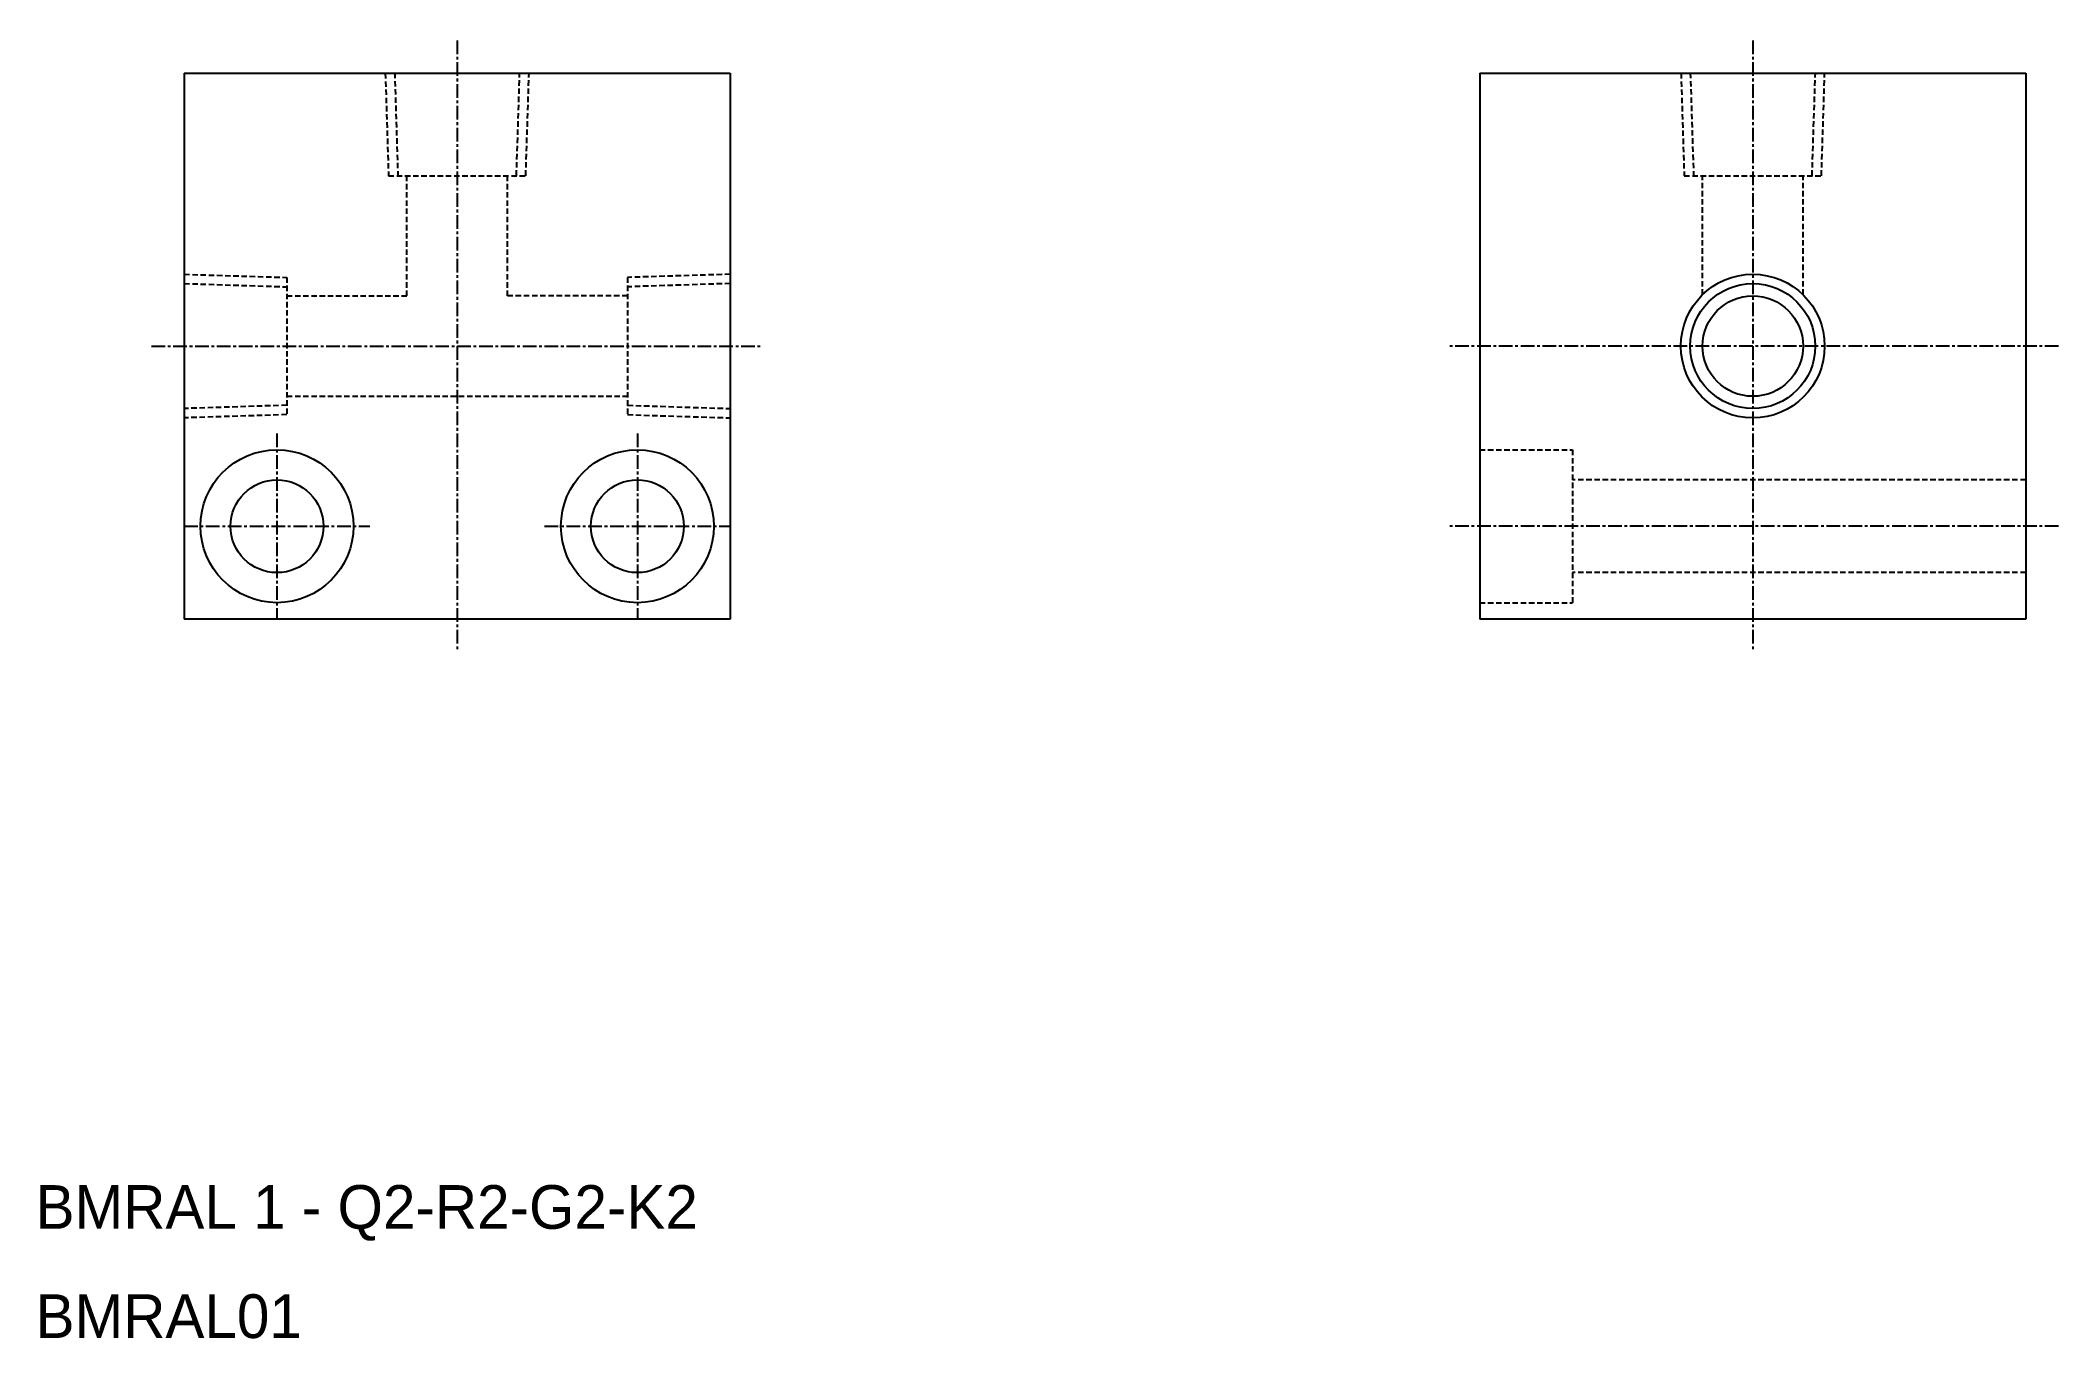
# Model space of a CAD drawing. Extents: x 1518 to 1703, y 380 to 499.
import ezdxf

# ---------------------------------------------------------------- set-up
doc = ezdxf.new("R2010")
doc.units = 0
doc.linetypes.add('CENTER', pattern=[2, 1.25, -0.25, 0.25, -0.25])
doc.linetypes.add('DASHED', pattern=[0.75, 0.5, -0.25])
doc.layers.get('0').update_dxf_attribs({"linetype": 'CONTINUOUS'})
doc.layers.add('CENTER', color=1, linetype='CENTER')

msp = doc.modelspace()

# ---------------------------------------------------------------- linework, layer by layer
at = {"color": 7, "linetype": 'CONTINUOUS'}
for p, q in [((1531.65, 495.63), (1581.65, 495.63)), ((1531.65, 495.63), (1531.65, 445.63)), ((1581.65, 495.63), (1581.65, 445.63)), ((1650.28, 495.63), (1700.28, 495.63)), ((1650.28, 495.63), (1650.28, 445.63)), ((1700.28, 495.63), (1700.28, 445.63)), ((1581.65, 445.63), (1531.65, 445.63)), ((1700.28, 445.63), (1650.28, 445.63))]:
    msp.add_line(p, q, dxfattribs=at)
at = {"color": 3, "linetype": 'DASHED'}
for p, q in [((1550.07, 495.63), (1550.36, 486.23)), ((1550.93, 495.66), (1551.22, 486.23)), ((1562.08, 486.23), (1562.37, 495.66)), ((1562.93, 486.23), (1563.23, 495.63)), ((1668.71, 495.63), (1669, 486.23)), ((1669.56, 495.66), (1669.86, 486.23)), ((1680.71, 486.23), (1681.01, 495.66)), ((1681.57, 486.23), (1681.86, 495.63)), ((1550.36, 486.23), (1562.93, 486.23)), ((1552.05, 475.23), (1552.05, 486.23)), ((1561.25, 475.23), (1561.25, 486.23)), ((1669, 486.23), (1681.57, 486.23)), ((1670.68, 475.34), (1670.68, 486.23)), ((1679.88, 475.34), (1679.88, 486.23)), ((1531.65, 477.21), (1541.05, 476.92)), ((1541.05, 476.92), (1541.05, 464.35)), ((1581.65, 477.21), (1572.25, 476.92)), ((1572.25, 476.92), (1572.25, 464.35)), ((1531.65, 476.36), (1541.05, 476.06)), ((1541.05, 475.23), (1552.05, 475.23)), ((1572.25, 475.23), (1561.25, 475.23)), ((1581.65, 476.36), (1572.25, 476.06)), ((1541.05, 466.03), (1572.25, 466.03)), ((1541.05, 465.21), (1531.65, 464.91)), ((1541.05, 464.35), (1531.65, 464.06)), ((1572.25, 465.21), (1581.65, 464.91)), ((1572.25, 464.35), (1581.65, 464.06)), ((1650.28, 461.13), (1658.78, 461.13)), ((1658.78, 461.13), (1658.78, 447.13)), ((1700.28, 458.38), (1658.78, 458.38)), ((1700.28, 449.88), (1658.78, 449.88)), ((1650.28, 447.13), (1658.78, 447.13))]:
    msp.add_line(p, q, dxfattribs=at)
at = {"color": 3, "linetype": 'CONTINUOUS'}
msp.add_circle((1675.28, 470.63), 6.58, dxfattribs=at)
at = {"color": 7, "linetype": 'CONTINUOUS'}
for centre, radius in [((1675.28, 470.63), 5.72), ((1675.28, 470.63), 4.6), ((1540.15, 454.13), 7), ((1573.15, 454.13), 7), ((1540.15, 454.13), 4.25), ((1573.15, 454.13), 4.25)]:
    msp.add_circle(centre, radius, dxfattribs=at)
at = {"layer": 'CENTER', "color": 1, "linetype": 'CENTER'}
for p, q in [((1556.65, 498.63), (1556.65, 442.63)), ((1675.28, 498.63), (1675.28, 442.63)), ((1528.65, 470.63), (1584.65, 470.63)), ((1703.28, 470.63), (1647.28, 470.63)), ((1540.15, 462.63), (1540.15, 445.63)), ((1573.15, 462.63), (1573.15, 445.63)), ((1531.65, 454.13), (1548.65, 454.13)), ((1564.65, 454.13), (1581.65, 454.13)), ((1703.28, 454.13), (1647.28, 454.13))]:
    msp.add_line(p, q, dxfattribs=at)

# ---------------------------------------------------------------- texts
at = {"color": 7, "linetype": 'CONTINUOUS'}
for s, p in [('BMRAL 1 - Q2-R2-G2-K2', (1518.05, 389.78)), ('BMRAL01', (1518.05, 379.78))]:
    msp.add_text(s, height=4, dxfattribs=at).set_placement(p)

doc.saveas('drawing.dxf')
